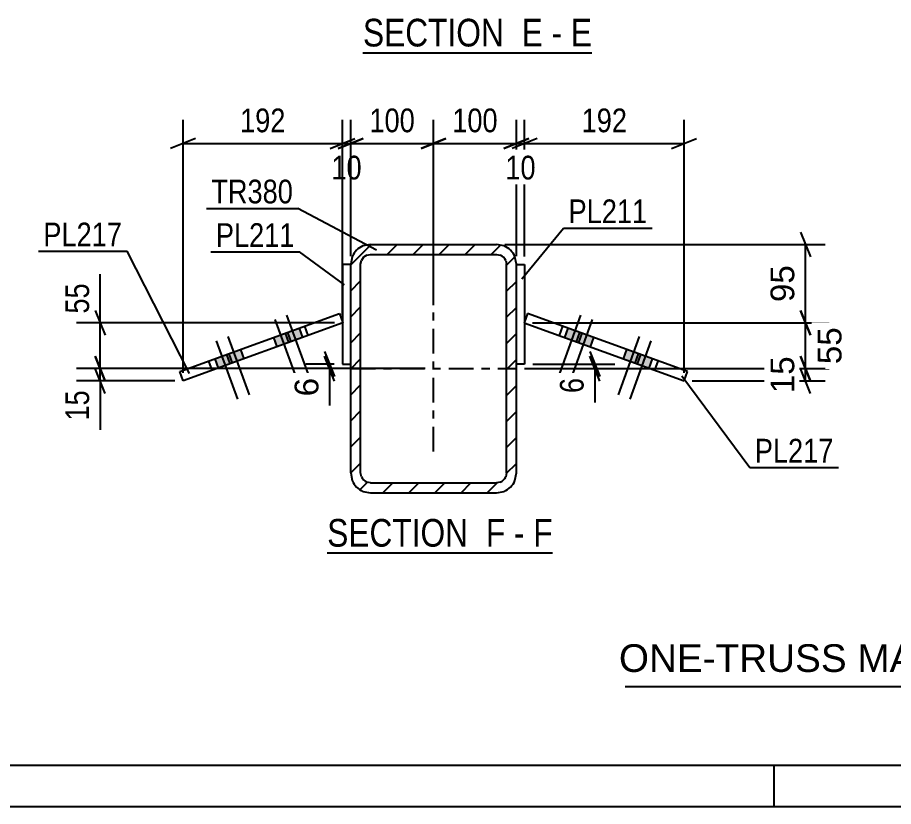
# Model space of a CAD drawing. Header units: millimetres. Extents: x 0 to 841, y 0 to 594.
# Drawn here: x 329.6 to 435.4, y 0 to 95.3 of the extents above; entities that cross this region are included whole.
import ezdxf

# ---------------------------------------------------------------- set-up
doc = ezdxf.new("R2010")
doc.units = ezdxf.units.MM
doc.linetypes.add('DXK_LINE_DOT2', pattern=[3.9198, 1.9599, -1.9599])
doc.linetypes.add('DXK_LINE_DOT3', pattern=[5.9187, 2.979, -0.9799, 0.9799, -0.9799])
doc.styles.add('Arial', font='ARIAL.TTF', dxfattribs={"height": 0.2})
doc.styles.add('Arial Narrow', font='ARIALN.TTF', dxfattribs={"height": 0.2})

# ---------------------------------------------------------------- blocks, each defined once
blk = doc.blocks.new('Unknown-318884589-1127')
at = {"color": 5, "linetype": 'Continuous'}
for p, q in [((5, 5), (836, 5)), ((421, 0), (421, 5)), ((0, 0), (841, 0))]:
    blk.add_line(p, q, dxfattribs=at)
blk = doc.blocks.new('Unknown-318884589-13 - 3909')
at = {"color": 6, "linetype": 'Continuous'}
blk.add_line((371.34, 91.04), (398.98, 91.04), dxfattribs=at)
at = {"color": 0, "linetype": 'Continuous'}
for points in [[(389.45, 91.79), (389.45, 95.29), (371.34, 95.29), (371.34, 91.79)], [(393.05, 91.79), (393.05, 95.29), (390.5, 95.29), (390.5, 91.79)], [(395.38, 91.79), (395.38, 95.29), (394.1, 95.29), (394.1, 91.79)], [(398.98, 91.79), (398.98, 95.29), (396.43, 95.29), (396.43, 91.79)]]:
    blk.add_wipeout(points, dxfattribs=at)
at = {"color": 7, "linetype": 'Continuous', "style": 'Arial Narrow'}
for s, p in [('SECTION ', (371.34, 91.79)), ('E', (390.5, 91.79)), ('E', (396.43, 91.79)), ('-', (394.1, 91.79))]:
    blk.add_text(s, height=3.34, dxfattribs=at).set_placement(p)
blk = doc.blocks.new('Unknown-318884589-15 - 1726')
at = {"color": 6, "linetype": 'Continuous'}
blk.add_line((367.02, 30.63), (394.24, 30.63), dxfattribs=at)
at = {"color": 0, "linetype": 'Continuous'}
for points in [[(385.13, 31.38), (385.13, 34.88), (367.02, 34.88), (367.02, 31.38)], [(388.52, 31.38), (388.52, 34.88), (386.18, 34.88), (386.18, 31.38)], [(390.85, 31.38), (390.85, 34.88), (389.57, 34.88), (389.57, 31.38)], [(394.24, 31.38), (394.24, 34.88), (391.9, 34.88), (391.9, 31.38)]]:
    blk.add_wipeout(points, dxfattribs=at)
at = {"color": 7, "linetype": 'Continuous', "style": 'Arial Narrow'}
for s, p in [('SECTION ', (367.02, 31.38)), ('F', (386.18, 31.38)), ('F', (391.9, 31.38)), ('-', (389.57, 31.38))]:
    blk.add_text(s, height=3.34, dxfattribs=at).set_placement(p)
blk = doc.blocks.new('Part-318884589-1777 - 1726')
at = {"color": 2, "linetype": 'Continuous'}
for p, q in [((389.86, 65.44), (390.86, 65.44)), ((390.86, 65.44), (390.86, 53.44)), ((390.86, 53.44), (389.86, 53.44))]:
    blk.add_line(p, q, dxfattribs=at)
at = {"color": 7, "linetype": 'DXK_LINE_DOT2'}
blk.add_line((389.86, 53.44), (389.86, 65.44), dxfattribs=at)
blk = doc.blocks.new('Part-318884589-1745 - 1726')
at = {"color": 2, "linetype": 'Continuous'}
for p, q in [((391.22, 59.54), (390.81, 58.41)), ((410.51, 52.52), (391.22, 59.54)), ((390.81, 58.41), (410.1, 51.39)), ((395.05, 56.87), (395.46, 58)), ((410.1, 51.39), (410.51, 52.52))]:
    blk.add_line(p, q, dxfattribs=at)
at = {"color": 7, "linetype": 'DXK_LINE_DOT2'}
blk.add_line((406.57, 52.68), (406.98, 53.8), dxfattribs=at)
blk = doc.blocks.new('Part-318884589-1762 - 1726')
at = {"color": 2, "linetype": 'Continuous'}
for p, q in [((369.86, 65.44), (368.86, 65.44)), ((368.86, 65.44), (368.86, 53.44)), ((368.86, 53.44), (369.86, 53.44))]:
    blk.add_line(p, q, dxfattribs=at)
at = {"color": 7, "linetype": 'DXK_LINE_DOT2'}
blk.add_line((369.86, 53.44), (369.86, 65.44), dxfattribs=at)
blk = doc.blocks.new('Part-318884589-1803 - 1726')
at = {"linetype": 'Continuous'}
h = blk.add_hatch(dxfattribs=at)
h.set_pattern_fill('', scale=0.7, style=0, pattern_type=0)
h.set_pattern_definition([(45, (369.86, 40.2788), (-1.57154, 1.57154), [])])
h.paths.add_polyline_path([(369.86, 65.48), (369.86, 40.28), (370.04, 39.36), (370.56, 38.58), (371.34, 38.06), (372.26, 37.88), (387.46, 37.88), (388.38, 38.06), (389.16, 38.58), (389.68, 39.36), (389.86, 40.28), (389.86, 65.48), (389.68, 66.4), (389.16, 67.18), (388.38, 67.7), (387.46, 67.88), (372.26, 67.88), (371.34, 67.7), (370.56, 67.18), (370.04, 66.4)])
h.paths.add_polyline_path([(371.41, 66.33), (371.8, 66.59), (372.26, 66.68), (387.46, 66.68), (387.92, 66.59), (388.31, 66.33), (388.57, 65.94), (388.66, 65.48), (388.66, 40.28), (388.57, 39.82), (388.31, 39.43), (387.92, 39.17), (387.46, 39.08), (372.26, 39.08), (371.8, 39.17), (371.41, 39.43), (371.15, 39.82), (371.06, 40.28), (371.06, 65.48), (371.15, 65.94)])
at = {"color": 2, "linetype": 'Continuous'}
for p, q in [((372.26, 67.88), (371.34, 67.7)), ((372.26, 67.88), (387.46, 67.88)), ((388.38, 67.7), (387.46, 67.88)), ((371.8, 66.59), (372.26, 66.68)), ((372.26, 66.68), (387.46, 66.68)), ((387.46, 66.68), (387.92, 66.59)), ((370.04, 66.4), (369.86, 65.48)), ((371.06, 65.48), (371.15, 65.94)), ((388.57, 65.94), (388.66, 65.48)), ((389.86, 65.48), (389.68, 66.4)), ((369.86, 40.28), (369.86, 65.48)), ((371.06, 40.28), (371.06, 65.48)), ((388.66, 40.28), (388.66, 65.48)), ((389.86, 40.28), (389.86, 65.48)), ((369.86, 40.28), (370.04, 39.36)), ((371.15, 39.82), (371.06, 40.28)), ((388.66, 40.28), (388.57, 39.82)), ((389.68, 39.36), (389.86, 40.28)), ((372.26, 39.08), (371.8, 39.17)), ((387.92, 39.17), (387.46, 39.08)), ((372.26, 39.08), (387.46, 39.08)), ((371.34, 38.06), (372.26, 37.88)), ((372.26, 37.88), (387.46, 37.88)), ((387.46, 37.88), (388.38, 38.06))]:
    blk.add_line(p, q, dxfattribs=at)
at = {"color": 7, "linetype": 'DXK_LINE_DOT3'}
for p, q in [((379.86, 42.88), (379.86, 62.88)), ((369.86, 52.88), (389.86, 52.88))]:
    blk.add_line(p, q, dxfattribs=at)
at = {"color": 2, "linetype": 'Continuous'}
for centre, radius, start, end in [((372.26, 65.48), 2.4, 112.5, 157.5), ((387.46, 65.48), 2.4, 22.5, 67.5), ((372.26, 65.48), 1.2, 112.5, 157.5), ((387.46, 65.48), 1.2, 22.5, 67.5), ((372.26, 40.28), 2.4, 202.5, 247.5), ((372.26, 40.28), 1.2, 202.5, 247.5), ((387.46, 40.28), 1.2, 292.5, 337.5), ((387.46, 40.28), 2.4, 292.5, 337.5)]:
    blk.add_arc(centre, radius, start, end, dxfattribs=at)
blk = doc.blocks.new('Bolt-318884589-1823 - 1726')
at = {"linetype": 'Continuous'}
for points in [[(397.77, 57.15), (396.08, 57.77), (395.67, 56.64), (397.36, 56.02)], [(399.19, 56.64), (397.5, 57.25), (397.09, 56.13), (398.78, 55.51)], [(404.86, 54.58), (403.17, 55.19), (402.76, 54.06), (404.45, 53.45)], [(406.27, 54.06), (404.58, 54.68), (404.17, 53.55), (405.86, 52.93)]]:
    blk.add_hatch(color=1, dxfattribs=at).paths.add_polyline_path(points)
at = {"color": 1, "linetype": 'Continuous'}
for p, q in [((397.61, 59.34), (395.05, 52.29)), ((399.02, 58.83), (396.46, 51.78)), ((396.08, 57.77), (395.67, 56.64)), ((397.5, 57.25), (397.09, 56.13)), ((397.77, 57.15), (397.36, 56.02)), ((399.19, 56.64), (398.78, 55.51)), ((404.7, 56.76), (402.13, 49.71)), ((406.11, 56.25), (403.55, 49.2)), ((403.17, 55.19), (402.76, 54.06)), ((404.58, 54.68), (404.17, 53.55)), ((404.86, 54.58), (404.45, 53.45)), ((406.27, 54.06), (405.86, 52.93))]:
    blk.add_line(p, q, dxfattribs=at)
blk = doc.blocks.new('Part-318884589-1854 - 1726')
at = {"color": 2, "linetype": 'Continuous'}
for p, q in [((349.21, 52.52), (368.5, 59.54)), ((368.5, 59.54), (368.91, 58.41)), ((368.91, 58.41), (349.62, 51.39)), ((364.27, 58), (364.68, 56.87)), ((349.62, 51.39), (349.21, 52.52))]:
    blk.add_line(p, q, dxfattribs=at)
at = {"color": 7, "linetype": 'DXK_LINE_DOT2'}
blk.add_line((353.15, 52.68), (352.74, 53.8), dxfattribs=at)
blk = doc.blocks.new('Bolt-318884589-1855 - 1726')
at = {"linetype": 'Continuous'}
for points in [[(362.23, 57.25), (360.53, 56.64), (360.94, 55.51), (362.64, 56.13)], [(363.64, 57.77), (361.95, 57.15), (362.36, 56.02), (364.05, 56.64)], [(356.55, 55.19), (354.86, 54.58), (355.27, 53.45), (356.96, 54.06)], [(355.14, 54.68), (353.45, 54.06), (353.86, 52.93), (355.55, 53.55)]]:
    blk.add_hatch(color=1, dxfattribs=at).paths.add_polyline_path(points)
at = {"color": 1, "linetype": 'Continuous'}
for p, q in [((362.11, 59.34), (364.67, 52.29)), ((360.7, 58.83), (363.26, 51.78)), ((361.95, 57.15), (362.36, 56.02)), ((362.23, 57.25), (362.64, 56.13)), ((363.64, 57.77), (364.05, 56.64)), ((353.61, 56.25), (356.17, 49.2)), ((355.02, 56.76), (357.59, 49.71)), ((360.53, 56.64), (360.94, 55.51)), ((356.55, 55.19), (356.96, 54.06)), ((353.45, 54.06), (353.86, 52.93)), ((354.86, 54.58), (355.27, 53.45)), ((355.14, 54.68), (355.55, 53.55))]:
    blk.add_line(p, q, dxfattribs=at)
blk = doc.blocks.new('StraightDimension-318884589-12648 - 1726')
at = {"color": 7, "linetype": 'Continuous'}
for p, q in [((368.86, 59.39), (368.86, 82.48)), ((369.86, 66.48), (369.86, 82.48)), ((367.36, 79.48), (370.36, 80.68)), ((371.36, 80.68), (368.36, 79.48)), ((368.86, 80.08), (369.86, 80.08))]:
    blk.add_line(p, q, dxfattribs=at)
at = {"color": 0}
blk.add_wipeout([(371.79, 75.13), (371.79, 79.33), (366.93, 79.33), (366.93, 75.13)], dxfattribs=at)
at = {"color": 3, "style": 'Arial Narrow'}
blk.add_text('10', height=2.863, dxfattribs=at).set_placement((367.53, 75.73))
blk = doc.blocks.new('StraightDimension-318884589-12646 - 1726')
at = {"color": 7, "linetype": 'Continuous'}
for p, q in [((379.86, 60.54), (379.86, 82.93)), ((389.86, 66.48), (389.86, 82.93)), ((378.36, 79.48), (381.36, 80.68)), ((391.36, 80.68), (388.36, 79.48)), ((379.86, 80.08), (389.86, 80.08))]:
    blk.add_line(p, q, dxfattribs=at)
at = {"color": 0}
blk.add_wipeout([(388.2, 80.83), (388.2, 85.03), (381.52, 85.03), (381.52, 80.83)], dxfattribs=at)
at = {"color": 3, "style": 'Arial Narrow'}
blk.add_text('100', height=2.863, dxfattribs=at).set_placement((382.12, 81.43))
blk = doc.blocks.new('StraightDimension-318884589-1904 - 1726')
at = {"color": 7, "linetype": 'Continuous'}
for p, q in [((424.16, 69.38), (425.36, 66.38)), ((388.46, 67.88), (427.16, 67.88)), ((424.76, 58.41), (424.76, 67.88)), ((425.36, 56.91), (424.16, 59.91)), ((391.81, 58.41), (427.16, 58.41))]:
    blk.add_line(p, q, dxfattribs=at)
at = {"color": 0}
blk.add_wipeout([(424.01, 65.97), (419.81, 65.97), (419.81, 60.32), (424.01, 60.32)], dxfattribs=at)
at = {"color": 3, "style": 'Arial'}
blk.add_text('95', height=2.865, rotation=90.0002, dxfattribs=at).set_placement((423.41, 60.92))
blk = doc.blocks.new('StraightDimension-318884589-12385 - 1726')
at = {"color": 7, "linetype": 'Continuous'}
for p, q in [((366.71, 54.94), (367.91, 51.94)), ((367.91, 51.38), (366.71, 54.38)), ((367.86, 53.44), (364.46, 53.44)), ((367.31, 52.88), (367.31, 53.44)), ((368.86, 52.88), (364.46, 52.88)), ((367.31, 52.88), (367.31, 48.41)), ((367.31, 52.88), (367.31, 48.41))]:
    blk.add_line(p, q, dxfattribs=at)
at = {"color": 0}
blk.add_wipeout([(366.56, 52.35), (362.36, 52.35), (362.36, 48.93), (366.56, 48.93)], dxfattribs=at)
at = {"color": 3, "style": 'Arial'}
blk.add_text('6', height=2.87, rotation=90.0002, dxfattribs=at).set_placement((365.96, 49.53))
blk = doc.blocks.new('StraightDimension-318884589-1876 - 1726')
at = {"color": 7, "linetype": 'Continuous'}
for p, q in [((398.73, 54.94), (399.93, 51.94)), ((399.93, 51.38), (398.73, 54.38)), ((391.86, 53.44), (401.73, 53.44)), ((399.33, 52.88), (399.33, 53.44)), ((390.86, 52.88), (401.73, 52.88)), ((399.33, 52.88), (399.33, 48.8)), ((399.33, 52.88), (399.33, 48.8))]:
    blk.add_line(p, q, dxfattribs=at)
at = {"color": 0}
blk.add_wipeout([(398.58, 52.35), (394.38, 52.35), (394.38, 49.33), (398.58, 49.33)], dxfattribs=at)
at = {"color": 3, "style": 'Arial Narrow'}
blk.add_text('6', height=2.86, rotation=90.0002, dxfattribs=at).set_placement((397.98, 49.93))
blk = doc.blocks.new('StraightDimension-318884589-1913 - 1726')
at = {"color": 7, "linetype": 'Continuous'}
for p, q in [((424.16, 59.91), (425.36, 56.91)), ((391.81, 58.41), (427.61, 58.41)), ((424.76, 52.88), (424.76, 58.41)), ((425.36, 51.38), (424.16, 54.38)), ((390.86, 52.88), (427.61, 52.88))]:
    blk.add_line(p, q, dxfattribs=at)
at = {"color": 0}
blk.add_wipeout([(429.71, 58.47), (425.51, 58.47), (425.51, 52.82), (429.71, 52.82)], dxfattribs=at)
at = {"color": 3, "style": 'Arial'}
blk.add_text('55', height=2.865, rotation=90.0002, dxfattribs=at).set_placement((429.11, 53.42))
blk = doc.blocks.new('StraightDimension-318884589-1921 - 1726')
at = {"color": 7, "linetype": 'Continuous'}
for p, q in [((424.16, 54.38), (425.36, 51.38)), ((425.36, 49.89), (424.16, 52.89)), ((390.86, 52.88), (427.16, 52.88)), ((424.76, 51.39), (424.76, 52.88)), ((411.1, 51.39), (427.16, 51.39))]:
    blk.add_line(p, q, dxfattribs=at)
at = {"color": 0}
blk.add_wipeout([(424.01, 54.96), (419.81, 54.96), (419.81, 49.31), (424.01, 49.31)], dxfattribs=at)
at = {"color": 3, "style": 'Arial'}
blk.add_text('15', height=2.865, rotation=90.0002, dxfattribs=at).set_placement((423.41, 49.91))
blk = doc.blocks.new('StraightDimension-318884589-12366 - 1726')
at = {"color": 7, "linetype": 'Continuous'}
for p, q in [((339.62, 58.41), (339.62, 64.31)), ((339.62, 58.41), (339.62, 64.31)), ((339.02, 59.91), (340.22, 56.91)), ((367.91, 58.41), (336.77, 58.41)), ((339.62, 52.88), (339.62, 58.41)), ((340.22, 51.38), (339.02, 54.38)), ((378.86, 52.88), (336.77, 52.88))]:
    blk.add_line(p, q, dxfattribs=at)
at = {"color": 0}
blk.add_wipeout([(338.87, 63.79), (334.67, 63.79), (334.67, 58.93), (338.87, 58.93)], dxfattribs=at)
at = {"color": 3, "style": 'Arial Narrow'}
blk.add_text('55', height=2.863, rotation=90.0002, dxfattribs=at).set_placement((338.27, 59.53))
blk = doc.blocks.new('StraightDimension-318884589-12367 - 1726')
at = {"color": 7, "linetype": 'Continuous'}
for p, q in [((339.02, 54.38), (340.22, 51.38)), ((340.22, 49.89), (339.02, 52.89)), ((378.86, 52.88), (336.77, 52.88)), ((339.62, 51.39), (339.62, 52.88)), ((348.62, 51.39), (336.77, 51.39)), ((339.62, 51.39), (339.62, 45.49)), ((339.62, 51.39), (339.62, 45.49))]:
    blk.add_line(p, q, dxfattribs=at)
at = {"color": 0}
blk.add_wipeout([(338.87, 50.87), (334.67, 50.87), (334.67, 46.01), (338.87, 46.01)], dxfattribs=at)
at = {"color": 3, "style": 'Arial Narrow'}
blk.add_text('15', height=2.863, rotation=90.0002, dxfattribs=at).set_placement((338.27, 46.61))
blk = doc.blocks.new('StraightDimension-318884589-12644 - 1726')
at = {"color": 7, "linetype": 'Continuous'}
for p, q in [((390.86, 66.44), (390.86, 82.93)), ((410.1, 52.39), (410.1, 82.93)), ((392.36, 80.68), (389.36, 79.48)), ((408.6, 79.48), (411.6, 80.68)), ((390.86, 80.08), (410.1, 80.08))]:
    blk.add_line(p, q, dxfattribs=at)
at = {"color": 0}
blk.add_wipeout([(403.82, 80.83), (403.82, 85.03), (397.14, 85.03), (397.14, 80.83)], dxfattribs=at)
at = {"color": 3, "style": 'Arial Narrow'}
blk.add_text('192', height=2.863, dxfattribs=at).set_placement((397.74, 81.43))
blk = doc.blocks.new('StraightDimension-318884589-12645 - 1726')
at = {"color": 7, "linetype": 'Continuous'}
for p, q in [((389.86, 66.48), (389.86, 82.48)), ((390.86, 66.44), (390.86, 82.48)), ((388.36, 79.48), (391.36, 80.68)), ((392.36, 80.68), (389.36, 79.48)), ((389.86, 80.08), (390.86, 80.08))]:
    blk.add_line(p, q, dxfattribs=at)
at = {"color": 0}
blk.add_wipeout([(392.79, 75.13), (392.79, 79.33), (387.93, 79.33), (387.93, 75.13)], dxfattribs=at)
at = {"color": 3, "style": 'Arial Narrow'}
blk.add_text('10', height=2.863, dxfattribs=at).set_placement((388.53, 75.73))
blk = doc.blocks.new('StraightDimension-318884589-12647 - 1726')
at = {"color": 7, "linetype": 'Continuous'}
for p, q in [((369.86, 66.48), (369.86, 82.93)), ((379.86, 60.54), (379.86, 82.93)), ((368.36, 79.48), (371.36, 80.68)), ((381.36, 80.68), (378.36, 79.48)), ((369.86, 80.08), (379.86, 80.08))]:
    blk.add_line(p, q, dxfattribs=at)
at = {"color": 0}
blk.add_wipeout([(378.2, 80.83), (378.2, 85.03), (371.52, 85.03), (371.52, 80.83)], dxfattribs=at)
at = {"color": 3, "style": 'Arial Narrow'}
blk.add_text('100', height=2.863, dxfattribs=at).set_placement((372.12, 81.43))
blk = doc.blocks.new('StraightDimension-318884589-12649 - 1726')
at = {"color": 7, "linetype": 'Continuous'}
for p, q in [((349.62, 52.39), (349.62, 82.93)), ((368.86, 59.39), (368.86, 82.93)), ((351.12, 80.68), (348.12, 79.48)), ((367.36, 79.48), (370.36, 80.68)), ((349.62, 80.08), (368.86, 80.08))]:
    blk.add_line(p, q, dxfattribs=at)
at = {"color": 0}
blk.add_wipeout([(362.58, 80.83), (362.58, 85.03), (355.9, 85.03), (355.9, 80.83)], dxfattribs=at)
at = {"color": 3, "style": 'Arial Narrow'}
blk.add_text('192', height=2.863, dxfattribs=at).set_placement((356.5, 81.43))
blk = doc.blocks.new('Unknown-318884589-14185')
at = {"color": 7, "linetype": 'Continuous'}
blk.add_line((403, 14.5), (473, 14.5), dxfattribs=at)
at = {"color": 7, "style": 'Arial'}
blk.add_text('ONE-TRUSS MARKED AS TR380', height=3.3428, dxfattribs=at).set_placement((402.24, 16.25))
blk = doc.blocks.new('Mark-318884589-1773 - 1726')
at = {"color": 30, "linetype": 'Continuous'}
for p, q in [((390.5, 63.71), (395.56, 69.85)), ((395.56, 69.85), (406.26, 69.85))]:
    blk.add_line(p, q, dxfattribs=at)
at = {"color": 0}
blk.add_wipeout([(405.66, 70.45), (405.66, 73.45), (396.16, 73.45), (396.16, 70.45)], dxfattribs=at)
blk.add_wipeout([(405.66, 70.45), (405.66, 73.45), (396.16, 73.45), (396.16, 70.45)], dxfattribs=at)
at = {"color": 3, "style": 'Arial Narrow'}
blk.add_text('PL211', height=2.863, dxfattribs=at).set_placement((396.16, 70.45))
blk = doc.blocks.new('Mark-318884589-1741 - 1726')
at = {"color": 30, "linetype": 'Continuous'}
for p, q in [((409.84, 52), (418.05, 40.94)), ((418.05, 40.94), (428.75, 40.94))]:
    blk.add_line(p, q, dxfattribs=at)
at = {"color": 0}
blk.add_wipeout([(428.15, 41.54), (428.15, 44.54), (418.65, 44.54), (418.65, 41.54)], dxfattribs=at)
blk.add_wipeout([(428.15, 41.54), (428.15, 44.54), (418.65, 44.54), (418.65, 41.54)], dxfattribs=at)
at = {"color": 3, "style": 'Arial Narrow'}
blk.add_text('PL217', height=2.863, dxfattribs=at).set_placement((418.65, 41.54))
blk = doc.blocks.new('Mark-318884589-1758 - 1726')
at = {"color": 30, "linetype": 'Continuous'}
for p in [(352.98, 66.98), (369.09, 63.01)]:
    blk.add_line(p, (363.68, 66.98), dxfattribs=at)
at = {"color": 0}
blk.add_wipeout([(363.08, 67.58), (363.08, 70.58), (353.58, 70.58), (353.58, 67.58)], dxfattribs=at)
blk.add_wipeout([(363.08, 67.58), (363.08, 70.58), (353.58, 70.58), (353.58, 67.58)], dxfattribs=at)
at = {"color": 3, "style": 'Arial Narrow'}
blk.add_text('PL211', height=2.863, dxfattribs=at).set_placement((353.58, 67.58))
blk = doc.blocks.new('Mark-318884589-1799 - 1726')
at = {"color": 30, "linetype": 'Continuous'}
for p in [(352.43, 72.24), (372.96, 67.19)]:
    blk.add_line(p, (363.49, 72.24), dxfattribs=at)
at = {"color": 0}
blk.add_wipeout([(362.89, 72.84), (362.89, 75.84), (353.03, 75.84), (353.03, 72.84)], dxfattribs=at)
blk.add_wipeout([(362.89, 72.84), (362.89, 75.84), (353.03, 75.84), (353.03, 72.84)], dxfattribs=at)
at = {"color": 3, "style": 'Arial Narrow'}
blk.add_text('TR380', height=2.863, dxfattribs=at).set_placement((353.03, 72.84))
blk = doc.blocks.new('Mark-318884589-12394 - 1726')
at = {"color": 30, "linetype": 'Continuous'}
for p in [(332.15, 67.05), (350.41, 52.3)]:
    blk.add_line(p, (342.85, 67.05), dxfattribs=at)
at = {"color": 0}
blk.add_wipeout([(342.25, 67.65), (342.25, 70.65), (332.75, 70.65), (332.75, 67.65)], dxfattribs=at)
blk.add_wipeout([(342.25, 67.65), (342.25, 70.65), (332.75, 70.65), (332.75, 67.65)], dxfattribs=at)
at = {"color": 3, "style": 'Arial Narrow'}
blk.add_text('PL217', height=2.863, dxfattribs=at).set_placement((332.75, 67.65))

msp = doc.modelspace()

# ---------------------------------------------------------------- block references
for name in ['Unknown-318884589-1127', 'Part-318884589-1803 - 1726', 'Part-318884589-1762 - 1726', 'Part-318884589-1777 - 1726', 'Part-318884589-1854 - 1726', 'Bolt-318884589-1855 - 1726', 'Part-318884589-1745 - 1726', 'Bolt-318884589-1823 - 1726', 'Unknown-318884589-14185']:
    msp.add_blockref(name, (0, 0))

# ---------------------------------------------------------------- next in the draw order: block references
for name in ['Unknown-318884589-13 - 3909', 'StraightDimension-318884589-12646 - 1726', 'StraightDimension-318884589-12648 - 1726', 'StraightDimension-318884589-12385 - 1726', 'StraightDimension-318884589-1876 - 1726', 'Unknown-318884589-15 - 1726']:
    msp.add_blockref(name, (0, 0))

# ---------------------------------------------------------------- next in the draw order: block references
for name in ['StraightDimension-318884589-1904 - 1726', 'StraightDimension-318884589-12366 - 1726']:
    msp.add_blockref(name, (0, 0))

# ---------------------------------------------------------------- next in the draw order: block references
for name in ['StraightDimension-318884589-12647 - 1726', 'StraightDimension-318884589-1913 - 1726', 'StraightDimension-318884589-12367 - 1726']:
    msp.add_blockref(name, (0, 0))

# ---------------------------------------------------------------- next in the draw order: block references
for name in ['StraightDimension-318884589-12649 - 1726', 'StraightDimension-318884589-1921 - 1726']:
    msp.add_blockref(name, (0, 0))

# ---------------------------------------------------------------- next in the draw order: block references
for name in ['StraightDimension-318884589-12644 - 1726', 'Mark-318884589-12394 - 1726', 'Mark-318884589-1758 - 1726']:
    msp.add_blockref(name, (0, 0))

# ---------------------------------------------------------------- next in the draw order: block references
for name in ['StraightDimension-318884589-12645 - 1726', 'Mark-318884589-1799 - 1726', 'Mark-318884589-1741 - 1726']:
    msp.add_blockref(name, (0, 0))

# ---------------------------------------------------------------- next in the draw order: block references
msp.add_blockref('Mark-318884589-1773 - 1726', (0, 0))

doc.saveas('drawing.dxf')
